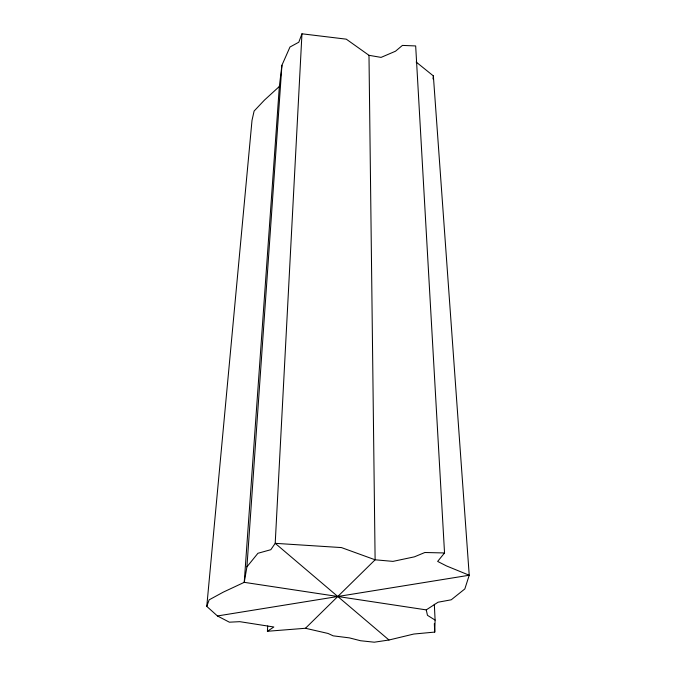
<?xml version="1.0" encoding="UTF-8"?>
<svg xmlns="http://www.w3.org/2000/svg" width="676" height="676" viewBox="0 0 676 676"><rect width="100%" height="100%" fill="white"/><g stroke="black" fill="none" stroke-linecap="round" stroke-linejoin="round"><path stroke-width="1.01" d="M267.696 626.001L267.409 631.274L305.459 628.274L328.021 633.454L333.158 635.837L349.357 637.874L360.561 640.738L374.293 642.2L388.987 640.003L413.813 634.037L434.744 632.085L435.099 620.095L434.322 604.276M301.961 33.8L298.8 42.208L289.979 47.016L281.926 65.251L279.34 86.486L244.239 582.34L426.252 609.887L438.065 602.215L451.238 599.798L464.834 588.931L469.228 575.242L446.532 565.956L437.651 561.426L444.538 552.96L415.672 45.943L402.414 45.41L395.494 51.224L381.078 57.392L368.986 55.314L346.289 39.166L301.961 33.8L275.208 543.335L270.822 549.698L257.928 553.281L246.926 566.834L244.239 582.34L223.325 592.117L209.163 599.832L206.771 606.372L217.435 615.963L229.375 622.19L239.76 621.667L273.856 626.998L267.409 631.274M246.926 566.834L281.926 65.251M206.771 606.372L252.013 120.345L254.108 111.05L264.409 100.141L279.34 86.486M432.995 78.898L433.367 75.915L416.146 62.015M305.459 628.274L375.112 559.796L368.986 55.314M217.435 615.963L469.228 575.242L433.367 75.915M444.538 552.96L424.866 552.503L414.413 556.838L392.959 561.384L375.112 559.796L341.439 547.577L275.208 543.335L388.987 640.003M435.099 620.095L427.46 615.312L426.252 609.887M434.33 623.652L434.744 632.085"/></g></svg>
